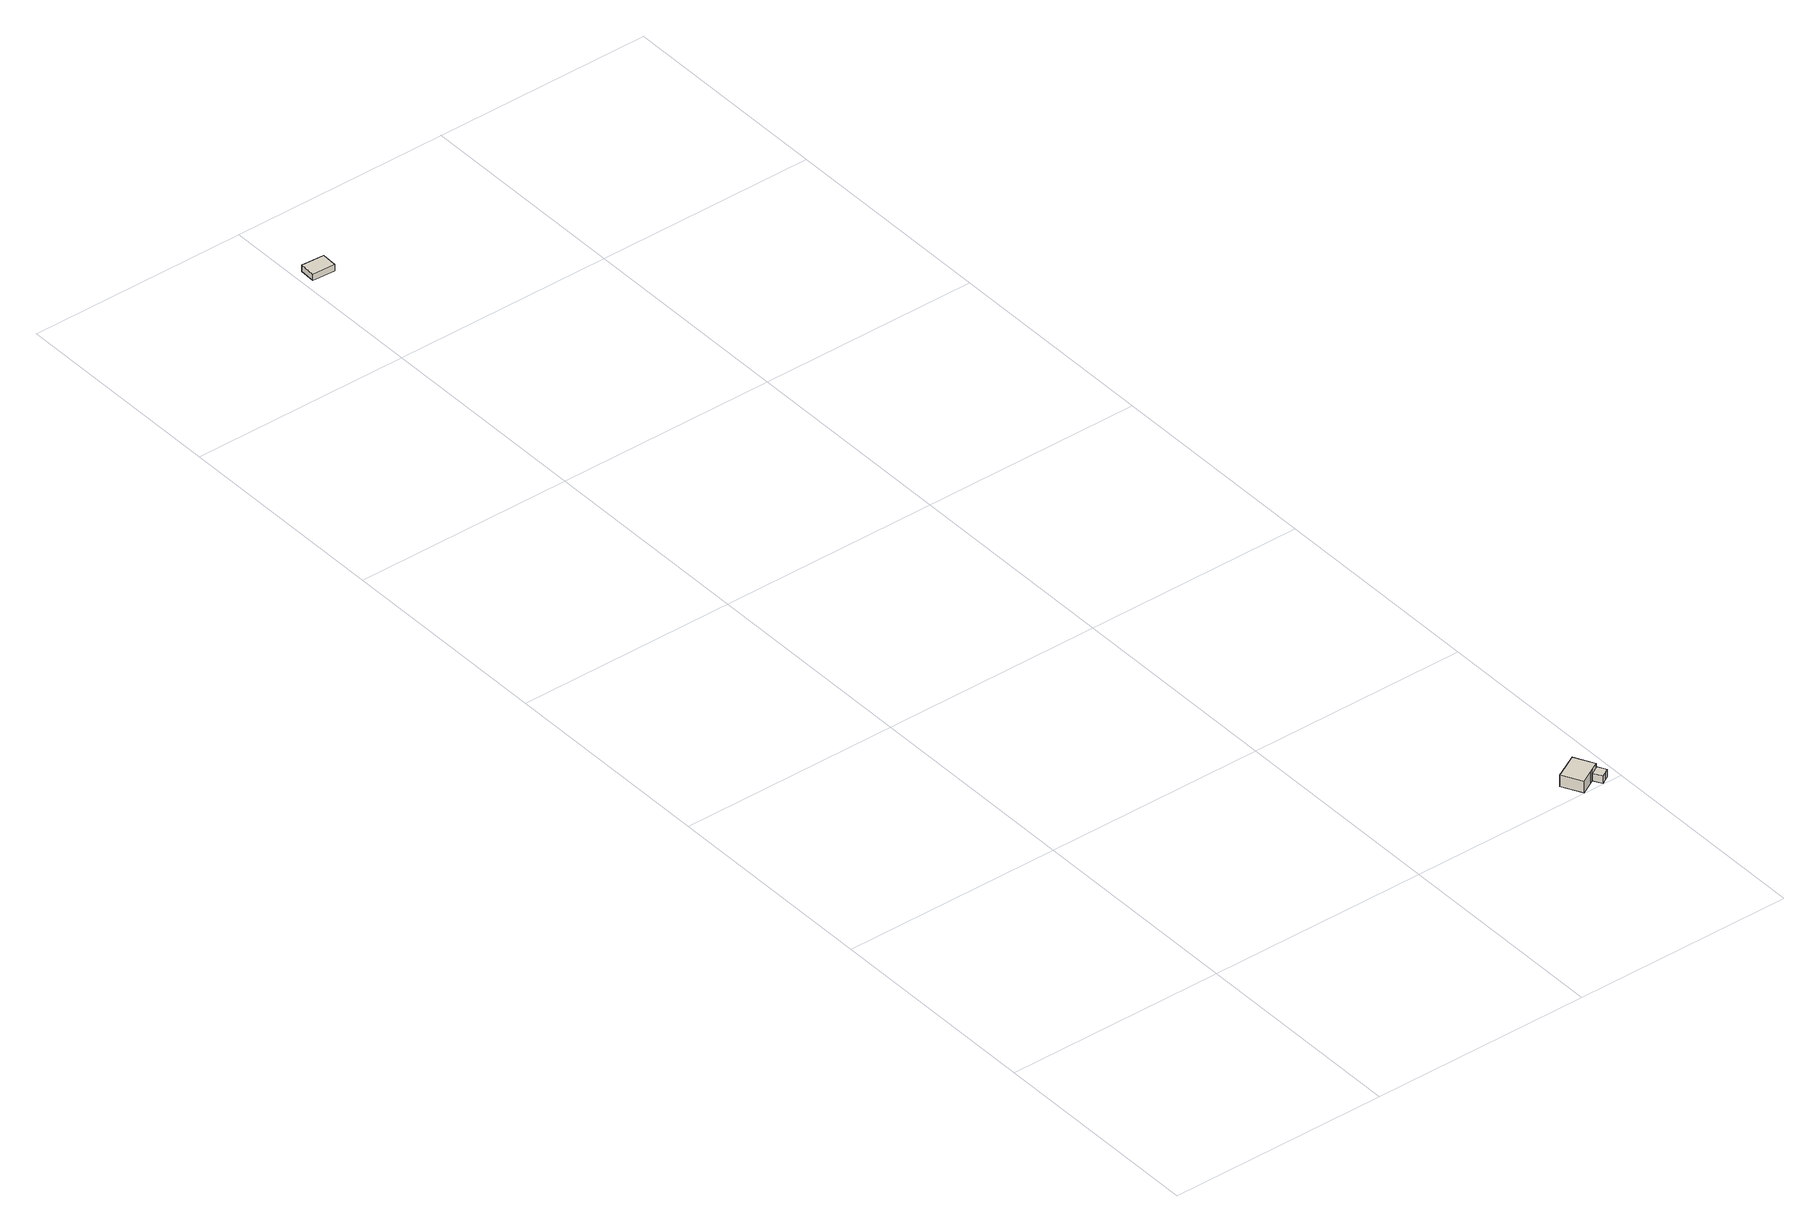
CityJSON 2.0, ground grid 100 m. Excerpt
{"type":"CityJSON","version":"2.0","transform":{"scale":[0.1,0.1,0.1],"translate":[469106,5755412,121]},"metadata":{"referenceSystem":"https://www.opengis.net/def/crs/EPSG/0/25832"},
"CityObjects":{
"building1":{"type":"Building","attributes":{"Gemeindeschluessel":"05711000","BezugspunktDach":"2000","function":"31001_9998","measuredHeight":3.06},"address":[{"country":"Germany","locality":"Bielefeld","thoroughfareNumber":"20","thoroughfareName":"Südkampweg"}],"geometry":[{"type":"Solid","lod":"1","boundaries":[[[[0,1,2,3]],[[4,5,6,7]],[[4,7,3,2]],[[5,4,2,1]],[[6,5,1,0]],[[7,6,0,3]]]]}]},
"building2":{"type":"Building","attributes":{"Gemeindeschluessel":"05711000","function":"31001_1010"},"address":[{"country":"Germany","locality":"Bielefeld","thoroughfareNumber":"110","thoroughfareName":"Kampstraße"}],"children":["building2-1","building2-2"]},
"building2-1":{"type":"BuildingPart","attributes":{"BezugspunktDach":"2000","measuredHeight":8.04},"parents":["building2"],"geometry":[{"type":"Solid","lod":"1","boundaries":[[[[8,9,10,11,12,13,14,15]],[[16,17,18,19,20,21,22,23]],[[16,23,15,14]],[[17,16,14,13]],[[18,17,13,12]],[[19,18,12,11]],[[20,19,11,10]],[[21,20,10,9]],[[22,21,9,8]],[[23,22,8,15]]]]}]},
"building2-2":{"type":"BuildingPart","attributes":{"BezugspunktDach":"2000","measuredHeight":4.36},"parents":["building2"],"geometry":[{"type":"Solid","lod":"1","boundaries":[[[[24,25,26,27,28,29,30,31]],[[32,22,33,21,20,34,35,36]],[[32,36,31,30]],[[22,32,30,29]],[[33,22,29,28]],[[21,33,28,27]],[[20,21,27,26]],[[34,20,26,25]],[[35,34,25,24]],[[36,35,24,31]]]]}]}
},
"vertices":[
[6,5620,84],[2,5548,84],[107,5543,84],[110,5615,84],[107,5543,54],[2,5548,54],[6,5620,54],[110,5615,54],
[1893,42,62],[1928,62,62],[1927,64,62],[1881,151,62],[1827,121,62],[1773,92,62],[1821,2,62],[1875,32,62],[1821,2,7],[1773,92,7],[1827,121,7],[1881,151,7],[1927,64,7],[1928,62,7],[1893,42,7],[1875,32,7],
[1954,25,43],[1931,66,43],[1927,64,43],[1928,62,43],[1913,53,43],[1893,42,43],[1915,3,43],[1934,14,43],[1915,3,7],[1913,53,7],[1931,66,7],[1954,25,7],[1934,14,7]
]}
